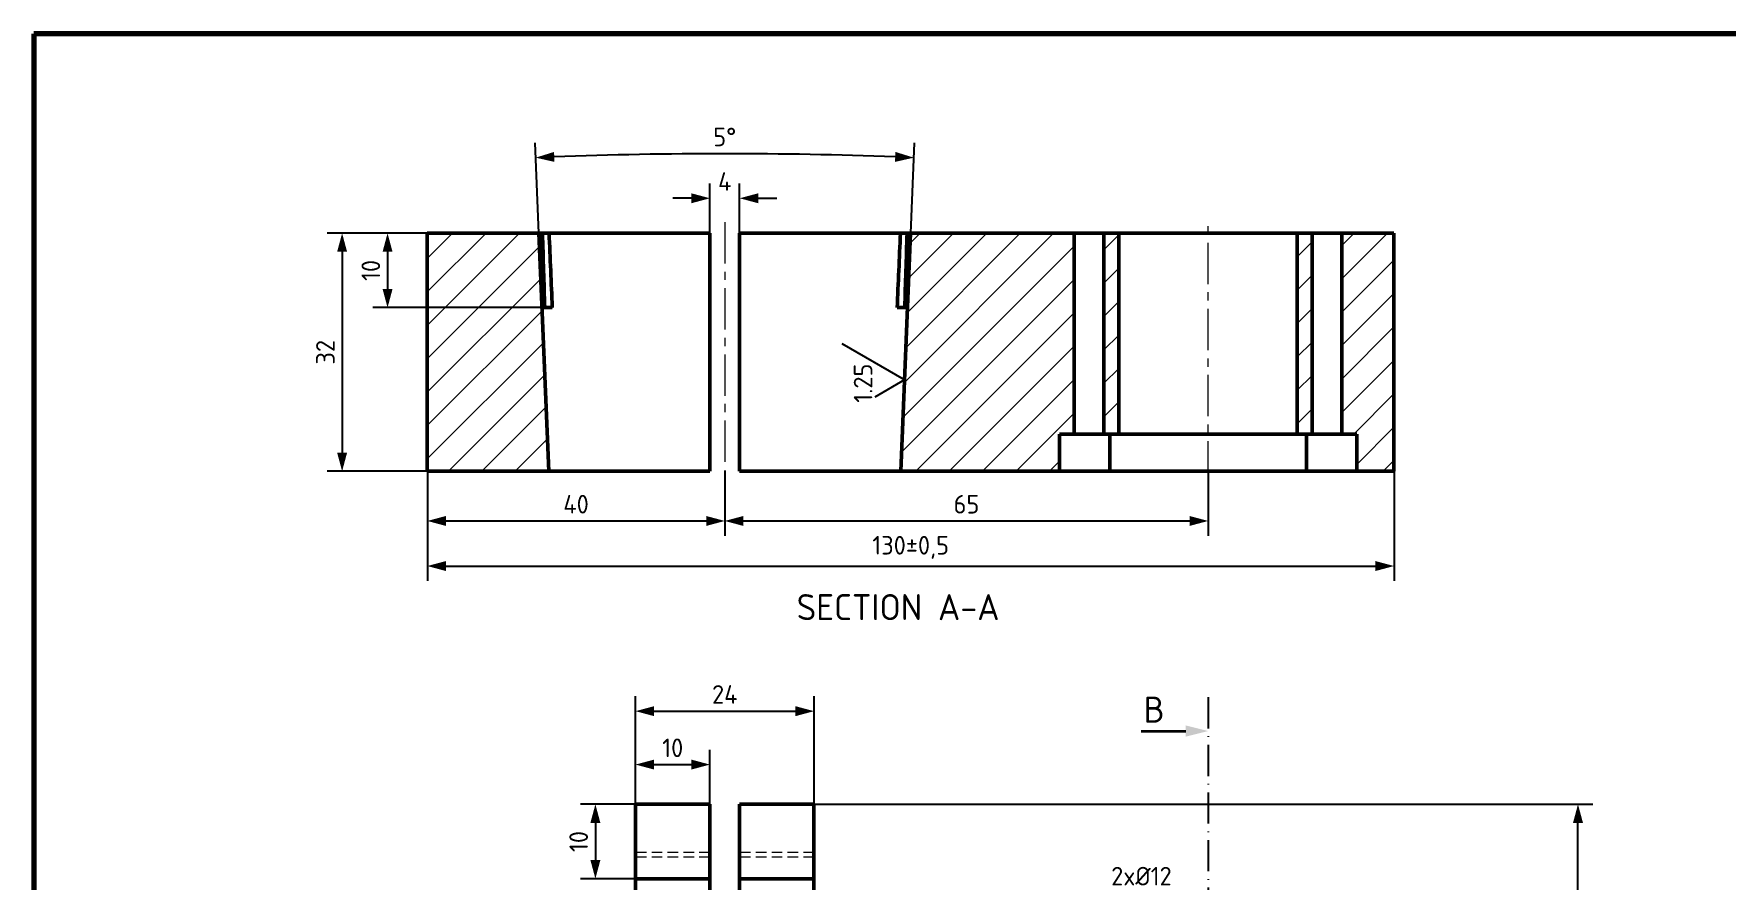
# Model space of a CAD drawing. Header units: millimetres. Extents: x 55 to 11032, y -227 to 3957.
# Drawn here: x 1510.3 to 1738, y 244.7 to 358.6 of the extents above; entities that cross this region are included whole.
import ezdxf

# ---------------------------------------------------------------- set-up
doc = ezdxf.new("R2010")
doc.units = ezdxf.units.MM
doc.header["$LTSCALE"] = 0.7
doc.header["$PDMODE"] = 35
doc.header["$PDSIZE"] = -4
for name, pattern in [('ACAD_ISO10W100', [18, 12, -3, 0, -3]), ('CENTER', [50.8, 31.75, -6.35, 6.35, -6.35]), ('CENTER2', [1.125, 0.75, -0.125, 0.125, -0.125]), ('DIVIDE', [31.75, 12.7, -6.35, 0, -6.35, 0, -6.35]), ('HIDDEN', [9.525, 6.35, -3.175])]:
    doc.linetypes.add(name, pattern=pattern)
doc.layers.get('0').update_dxf_attribs({"color": 255})
for name, color, linetype, lineweight in [('0.5', 7, 'Continuous', 50), ('AM_5', 10, 'Continuous', 25), ('DIM', 94, 'Continuous', 25), ('KHUNGBV', 5, 'Continuous', 70), ('netdam', 7, 'Continuous', 40), ('screw', 33, 'Continuous', 13), ('TEXT', 7, 'Continuous', 25)]:
    doc.layers.add(name, color=color, linetype=linetype, lineweight=lineweight)
doc.styles.add('TCVN-7284', font='tcvn+7284-2003r.ttf')
doc.dimstyles.new('TCVN_ISO-25_RadiusDia', dxfattribs={"dimtxt": 2.5, "dimasz": 2.5, "dimexe": 2, "dimexo": 0, "dimgap": 1, "dimtad": 1, "dimtoh": 1, "dimtxsty": 'TCVN-7284', "dimblk": 'Arrow', "dimcen": 0, "dimclrd": 256, "dimclre": 256, "dimclrt": 256, "dimadec": 0, "dimazin": 0, "dimtfac": 1, "dimtofl": 0, "dimtmove": 1, "dimatfit": 0, "dimldrblk": 'Arrow', "dimfxl": 1, "dimlwd": -1, "dimlwe": -1, "dimarcsym": 0})

# ---------------------------------------------------------------- blocks, each defined once
blk = doc.blocks.new('Arrow')
at = {"layer": 'DIM'}
blk.add_solid([(-1, 0.268), (-1, -0.268), (0, 0)], dxfattribs=at)
blk = doc.blocks.new('*D531')
at = {"layer": 'Defpoints', "color": 0, "ltscale": 0.2, "transparency": 16777216}
for p in [(1615.2, 255.05), (1717.94, 255.05), (1681.2, 135.05)]:
    blk.add_point(p, dxfattribs=at)
at = {"layer": 'DIM', "ltscale": 0.2, "transparency": 16777216}
for p, q in [((1615.2, 255.05), (1719.94, 255.05)), ((1717.94, 137.55), (1717.94, 252.55)), ((1681.2, 135.05), (1719.94, 135.05))]:
    blk.add_line(p, q, dxfattribs=at)
at = {"layer": 'DIM', "ltscale": 0.2, "transparency": 16777216, "xscale": 2.5, "yscale": 2.5, "zscale": 2.5}
for p, rotation in [((1717.94, 255.05), 90), ((1717.94, 135.05), 270)]:
    blk.add_blockref('Arrow', p, dxfattribs=dict(at, rotation=rotation))
at = {"layer": 'DIM', "ltscale": 0.2, "transparency": 16777216, "insert": (1715.69, 195.05), "char_height": 2.5, "attachment_point": 5, "rotation": 90, "style": 'TCVN-7284'}
blk.add_mtext('120', dxfattribs=at)
blk = doc.blocks.new('*D538')
at = {"layer": 'Defpoints', "color": 0, "ltscale": 0.2, "transparency": 16777216}
for p in [(1563.2, 331.82), (1557.85, 321.82), (1580.01, 321.82)]:
    blk.add_point(p, dxfattribs=at)
at = {"layer": 'DIM', "ltscale": 0.2, "transparency": 16777216}
for p, q in [((1563.2, 331.82), (1555.85, 331.82)), ((1557.85, 329.32), (1557.85, 324.32)), ((1580.01, 321.82), (1555.85, 321.82))]:
    blk.add_line(p, q, dxfattribs=at)
at = {"layer": 'DIM', "ltscale": 0.2, "transparency": 16777216, "xscale": 2.5, "yscale": 2.5, "zscale": 2.5}
for p, rotation in [((1557.85, 331.82), 90), ((1557.85, 321.82), 270)]:
    blk.add_blockref('Arrow', p, dxfattribs=dict(at, rotation=rotation))
at = {"layer": 'DIM', "ltscale": 0.2, "transparency": 16777216, "insert": (1555.6, 326.82), "char_height": 2.5, "attachment_point": 5, "rotation": 90, "style": 'TCVN-7284'}
blk.add_mtext('10', dxfattribs=at)
blk = doc.blocks.new('*D539')
at = {"layer": 'Defpoints', "color": 0, "ltscale": 0.2, "transparency": 16777216}
for p in [(1563.2, 331.82), (1551.74, 299.82), (1563.2, 299.82)]:
    blk.add_point(p, dxfattribs=at)
at = {"layer": 'DIM', "ltscale": 0.2, "transparency": 16777216}
for p, q in [((1563.2, 331.82), (1549.74, 331.82)), ((1551.74, 329.32), (1551.74, 302.32)), ((1563.2, 299.82), (1549.74, 299.82))]:
    blk.add_line(p, q, dxfattribs=at)
at = {"layer": 'DIM', "ltscale": 0.2, "transparency": 16777216, "xscale": 2.5, "yscale": 2.5, "zscale": 2.5}
for p, rotation in [((1551.74, 331.82), 90), ((1551.74, 299.82), 270)]:
    blk.add_blockref('Arrow', p, dxfattribs=dict(at, rotation=rotation))
at = {"layer": 'DIM', "ltscale": 0.2, "transparency": 16777216, "insert": (1549.49, 315.82), "char_height": 2.5, "attachment_point": 5, "rotation": 90, "style": 'TCVN-7284'}
blk.add_mtext('32', dxfattribs=at)
blk = doc.blocks.new('*D542')
at = {"layer": 'Defpoints', "color": 0, "ltscale": 0.2, "transparency": 16777216}
for p in [(1563.2, 299.82), (1603.2, 299.82), (1603.2, 293.14)]:
    blk.add_point(p, dxfattribs=at)
at = {"layer": 'DIM', "ltscale": 0.2, "transparency": 16777216}
for p, q in [((1563.2, 299.82), (1563.2, 291.14)), ((1603.2, 299.82), (1603.2, 291.14)), ((1565.7, 293.14), (1600.7, 293.14))]:
    blk.add_line(p, q, dxfattribs=at)
at = {"layer": 'DIM', "ltscale": 0.2, "transparency": 16777216, "xscale": 2.5, "yscale": 2.5, "zscale": 2.5, "rotation": 180}
blk.add_blockref('Arrow', (1563.2, 293.14), dxfattribs=at)
at = {"layer": 'DIM', "ltscale": 0.2, "transparency": 16777216, "xscale": 2.5, "yscale": 2.5, "zscale": 2.5}
blk.add_blockref('Arrow', (1603.2, 293.14), dxfattribs=at)
at = {"layer": 'DIM', "ltscale": 0.2, "transparency": 16777216, "insert": (1583.2, 295.39), "char_height": 2.5, "attachment_point": 5, "style": 'TCVN-7284'}
blk.add_mtext('40', dxfattribs=at)
blk = doc.blocks.new('*D543')
at = {"layer": 'Defpoints', "color": 0, "ltscale": 0.2, "transparency": 16777216}
for p in [(1605.2, 336.52), (1601.2, 331.82), (1605.2, 331.82)]:
    blk.add_point(p, dxfattribs=at)
at = {"layer": 'DIM', "ltscale": 0.2, "transparency": 16777216}
for p, q in [((1601.2, 331.82), (1601.2, 338.52)), ((1605.2, 331.82), (1605.2, 338.52)), ((1598.7, 336.52), (1596.2, 336.52)), ((1607.7, 336.52), (1610.2, 336.52))]:
    blk.add_line(p, q, dxfattribs=at)
at = {"layer": 'DIM', "ltscale": 0.2, "transparency": 16777216, "xscale": 2.5, "yscale": 2.5, "zscale": 2.5}
blk.add_blockref('Arrow', (1601.2, 336.52), dxfattribs=at)
at = {"layer": 'DIM', "ltscale": 0.2, "transparency": 16777216, "xscale": 2.5, "yscale": 2.5, "zscale": 2.5, "rotation": 180}
blk.add_blockref('Arrow', (1605.2, 336.52), dxfattribs=at)
at = {"layer": 'DIM', "ltscale": 0.2, "transparency": 16777216, "insert": (1603.2, 338.77), "char_height": 2.5, "attachment_point": 5, "style": 'TCVN-7284'}
blk.add_mtext('4', dxfattribs=at)
blk = doc.blocks.new('*D544')
at = {"layer": 'Defpoints', "color": 0, "ltscale": 0.2, "transparency": 16777216}
for p in [(1603.2, 299.82), (1668.2, 299.82), (1668.2, 293.14)]:
    blk.add_point(p, dxfattribs=at)
at = {"layer": 'DIM', "ltscale": 0.2, "transparency": 16777216}
for p, q in [((1603.2, 299.82), (1603.2, 291.14)), ((1668.2, 299.82), (1668.2, 291.14)), ((1605.7, 293.14), (1665.7, 293.14))]:
    blk.add_line(p, q, dxfattribs=at)
at = {"layer": 'DIM', "ltscale": 0.2, "transparency": 16777216, "xscale": 2.5, "yscale": 2.5, "zscale": 2.5, "rotation": 180}
blk.add_blockref('Arrow', (1603.2, 293.14), dxfattribs=at)
at = {"layer": 'DIM', "ltscale": 0.2, "transparency": 16777216, "xscale": 2.5, "yscale": 2.5, "zscale": 2.5}
blk.add_blockref('Arrow', (1668.2, 293.14), dxfattribs=at)
at = {"layer": 'DIM', "ltscale": 0.2, "transparency": 16777216, "insert": (1635.7, 295.39), "char_height": 2.5, "attachment_point": 5, "style": 'TCVN-7284'}
blk.add_mtext('65', dxfattribs=at)
blk = doc.blocks.new('*D545')
at = {"layer": 'Defpoints', "color": 0, "ltscale": 0.7, "transparency": 16777216}
for p in [(1563.2, 299.82), (1693.2, 299.82), (1693.2, 287.08)]:
    blk.add_point(p, dxfattribs=at)
at = {"layer": 'DIM', "ltscale": 0.7, "transparency": 16777216}
for p, q in [((1563.2, 299.82), (1563.2, 285.08)), ((1693.2, 299.82), (1693.2, 285.08)), ((1565.7, 287.08), (1690.7, 287.08))]:
    blk.add_line(p, q, dxfattribs=at)
at = {"layer": 'DIM', "ltscale": 0.7, "transparency": 16777216, "xscale": 2.5, "yscale": 2.5, "zscale": 2.5, "rotation": 180}
blk.add_blockref('Arrow', (1563.2, 287.08), dxfattribs=at)
at = {"layer": 'DIM', "ltscale": 0.7, "transparency": 16777216, "xscale": 2.5, "yscale": 2.5, "zscale": 2.5}
blk.add_blockref('Arrow', (1693.2, 287.08), dxfattribs=at)
at = {"layer": 'DIM', "ltscale": 0.7, "transparency": 16777216, "insert": (1628.2, 289.58), "char_height": 2.5, "attachment_point": 5, "style": 'TCVN-7284'}
blk.add_mtext('130±0,5', dxfattribs=at)
blk = doc.blocks.new('*D546')
at = {"layer": 'Defpoints', "color": 0, "ltscale": 0.2, "transparency": 16777216}
for p in [(1611.67, 342.45), (1578.2, 331.82), (1628.2, 331.82), (1579.54, 299.82), (1626.86, 299.82)]:
    blk.add_point(p, dxfattribs=at)
at = {"layer": 'DIM', "ltscale": 0.2, "transparency": 16777216}
for p, q in [((1578.2, 331.82), (1577.69, 343.98)), ((1628.2, 331.82), (1628.71, 343.98))]:
    blk.add_line(p, q, dxfattribs=at)
blk.add_arc((1603.2, -264.67), 607.18, 87.83591, 92.16409, dxfattribs=at)
at = {"layer": 'DIM', "ltscale": 0.2, "transparency": 16777216, "xscale": 2.5, "yscale": 2.5, "zscale": 2.5}
for p, rotation in [((1577.77, 341.98), 182.282045142257), ((1628.62, 341.98), 357.7179548577431)]:
    blk.add_blockref('Arrow', p, dxfattribs=dict(at, rotation=rotation))
at = {"layer": 'DIM', "ltscale": 0.2, "transparency": 16777216, "insert": (1603.2, 344.76), "char_height": 2.5, "attachment_point": 5, "style": 'TCVN-7284'}
blk.add_mtext('5°', dxfattribs=at)
blk = doc.blocks.new('*U584')
at = {"color": 0, "linetype": 'CENTER', "lineweight": 18, "ltscale": 0.25, "transparency": 16777216}
blk.add_line((0, 17.5), (0, -17.5), dxfattribs=at)
blk = doc.blocks.new('*U585')
at = {"color": 0, "linetype": 'CENTER', "lineweight": 18, "ltscale": 0.25, "transparency": 16777216}
blk.add_line((0, -20), (0, 15), dxfattribs=at)
blk = doc.blocks.new('KHOI_KEP_4')
at = {"linetype": 'Continuous', "lineweight": 18}
h = blk.add_hatch(dxfattribs=at)
h.set_pattern_fill('ANSI31', color=4, style=0)
h.paths.add_polyline_path([(780.67, -221.89), (780.67, -253.89), (797.01, -253.89), (795.67, -221.89)], flags=0)
h = blk.add_hatch(dxfattribs=at)
h.set_pattern_fill('ANSI31', color=4, style=0)
h.paths.add_polyline_path([(865.67, -248.89), (867.67, -248.89), (867.67, -221.89), (845.67, -221.89), (844.33, -253.89), (865.67, -253.89)], flags=0)
h = blk.add_hatch(dxfattribs=at)
h.set_pattern_fill('ANSI31', color=4, style=0)
h.paths.add_polyline_path([(873.67, -221.89), (871.67, -221.89), (871.67, -248.89), (873.67, -248.89)], flags=0)
h = blk.add_hatch(dxfattribs=at)
h.set_pattern_fill('ANSI31', color=4, style=0)
h.paths.add_polyline_path([(899.67, -221.89), (897.67, -221.89), (897.67, -248.89), (899.67, -248.89)], flags=0)
h = blk.add_hatch(dxfattribs=at)
h.set_pattern_fill('ANSI31', color=4, style=0)
h.paths.add_polyline_path([(905.67, -248.89), (905.67, -253.89), (910.67, -253.89), (910.67, -221.89), (903.67, -221.89), (903.67, -248.89)], flags=0)
at = {"layer": '0.5'}
for p, q in [((780.67, -221.89), (795.67, -221.89)), ((780.67, -221.89), (780.67, -253.89)), ((797.01, -253.89), (795.67, -221.89)), ((795.73, -221.89), (795.67, -221.89)), ((796.15, -221.89), (795.73, -221.89)), ((818.67, -221.89), (797.04, -221.89)), ((818.67, -221.89), (818.67, -253.89)), ((822.67, -253.89), (822.67, -221.89)), ((844.3, -221.89), (822.67, -221.89)), ((845.67, -221.89), (844.33, -253.89)), ((845.61, -221.89), (845.19, -221.89)), ((845.67, -221.89), (845.61, -221.89)), ((845.67, -221.89), (867.67, -221.89)), ((867.67, -248.89), (867.67, -221.89)), ((871.67, -221.89), (867.67, -221.89)), ((871.67, -221.89), (871.67, -248.89)), ((871.67, -221.89), (873.67, -221.89)), ((873.67, -221.89), (897.67, -221.89)), ((873.67, -248.89), (873.67, -221.89)), ((897.67, -221.89), (897.67, -248.89)), ((897.67, -221.89), (899.67, -221.89)), ((899.67, -248.89), (899.67, -221.89)), ((903.67, -221.89), (899.67, -221.89)), ((903.67, -221.89), (903.67, -248.89)), ((903.67, -221.89), (910.67, -221.89)), ((910.67, -253.89), (910.67, -221.89)), ((796.14, -231.89), (797.48, -231.89)), ((845.2, -231.89), (843.86, -231.89)), ((865.67, -248.89), (865.67, -253.89)), ((865.67, -248.89), (867.67, -248.89)), ((867.67, -248.89), (871.67, -248.89)), ((871.67, -248.89), (873.67, -248.89)), ((872.44, -248.89), (872.44, -253.89)), ((873.67, -248.89), (897.67, -248.89)), ((897.67, -248.89), (899.67, -248.89)), ((898.9, -248.89), (898.9, -253.89)), ((899.67, -248.89), (903.67, -248.89)), ((903.67, -248.89), (905.67, -248.89)), ((905.67, -253.89), (905.67, -248.89)), ((780.67, -253.89), (797.01, -253.89)), ((818.67, -253.89), (797.01, -253.89)), ((844.33, -253.89), (822.67, -253.89)), ((844.33, -253.89), (865.67, -253.89)), ((872.44, -253.89), (865.67, -253.89)), ((898.9, -253.89), (872.44, -253.89)), ((905.67, -253.89), (898.9, -253.89)), ((905.67, -253.89), (910.67, -253.89))]:
    blk.add_line(p, q, dxfattribs=at)
for points, knots in [([(796.14, -231.89), (796.07, -230.23), (796.01, -228.56), (795.94, -226.9), (795.87, -225.23), (795.8, -223.56), (795.73, -221.89)], [0, 0, 0, 0, 0.00500056, 0.00500056, 0.00500056, 0.01000971, 0.01000971, 0.01000971, 0.01000971]), ([(796.15, -231.89), (796.01, -228.59), (795.87, -225.26), (795.74, -221.92), (795.74, -221.89)], [0, 0, 0, 0, 0.989806, 1, 1, 1, 1]), ([(796.47, -231.89), (796.41, -230.24), (796.36, -228.58), (796.31, -226.93), (796.26, -225.25), (796.2, -223.57), (796.15, -221.89)], [0, 0, 0, 0, 0.00496553, 0.00496553, 0.00496553, 0.010005, 0.010005, 0.010005, 0.010005]), ([(796.15, -221.89), (796.35, -221.89), (796.54, -221.89), (796.86, -221.89), (796.98, -221.89), (797.04, -221.89)], [0, 0, 0, 0, 0.5, 0.5, 1, 1, 1, 1]), ([(797.04, -221.89), (797.12, -223.56), (797.19, -225.22), (797.26, -226.89), (797.34, -228.55), (797.41, -230.22), (797.48, -231.89)], [0, 0, 0, 0, 0.00499997, 0.00499997, 0.00499997, 0.01000971, 0.01000971, 0.01000971, 0.01000971]), ([(843.86, -231.89), (843.93, -230.23), (844, -228.56), (844.08, -226.9), (844.15, -225.23), (844.22, -223.56), (844.3, -221.89)], [0, 0, 0, 0, 0.00500056, 0.00500056, 0.00500056, 0.01000971, 0.01000971, 0.01000971, 0.01000971]), ([(844.3, -221.89), (844.36, -221.89), (844.48, -221.89), (844.8, -221.89), (844.99, -221.89), (845.19, -221.89)], [0, 0, 0, 0, 0.5, 0.5, 1, 1, 1, 1]), ([(845.19, -221.89), (845.14, -223.57), (845.08, -225.26), (845.03, -226.94), (844.98, -228.59), (844.93, -230.24), (844.87, -231.89)], [0, 0, 0, 0, 0.00504865, 0.00504865, 0.00504865, 0.010005, 0.010005, 0.010005, 0.010005]), ([(845.6, -221.89), (845.57, -222.81), (845.43, -226.15), (845.29, -229.48), (845.2, -231.89)], [0, 0, 0, 0, 0.2771242, 1, 1, 1, 1]), ([(845.61, -221.89), (845.54, -223.56), (845.47, -225.22), (845.4, -226.89), (845.33, -228.55), (845.27, -230.22), (845.2, -231.89)], [0, 0, 0, 0, 0.00499997, 0.00499997, 0.00499997, 0.01000971, 0.01000971, 0.01000971, 0.01000971])]:
    blk.add_open_spline(points, degree=3, knots=knots, dxfattribs=at)
at = {"color": 1, "linetype": 'CENTER', "lineweight": 18, "ltscale": 0.25}
for name, p in [('*U584', (820.67, -237.89)), ('*U585', (885.67, -235.39))]:
    blk.add_blockref(name, p, dxfattribs=at)
at = {"layer": 'TEXT', "insert": (830.34, -270.4), "char_height": 3.5, "width": 65.6643, "attachment_point": 1, "style": 'TCVN-7284'}
blk.add_mtext('SECTION A-A', dxfattribs=at)
blk = doc.blocks.new('*U785')
at = {"color": 0, "linetype": 'CENTER', "ltscale": 0.5, "transparency": 16777216}
for p, q in [((0, 2.1), (0, 14)), ((-14, 0), (-2.1, 0)), ((2.1, 0), (14, 0)), ((0, -14), (0, -2.1))]:
    blk.add_line(p, q, dxfattribs=at)
at = {"color": 0, "linetype": 'Continuous', "ltscale": 0.5, "transparency": 16777216}
for p, q in [((-1.05, 0), (1.05, 0)), ((0, -1.05), (0, 1.05))]:
    blk.add_line(p, q, dxfattribs=at)
blk = doc.blocks.new('*U786')
at = {"color": 0, "linetype": 'CENTER', "ltscale": 0.5, "transparency": 16777216}
for p, q in [((0, 4.73), (0, 23.86)), ((-23.86, 0), (-4.73, 0)), ((4.73, 0), (23.86, 0)), ((0, -23.86), (0, -4.73))]:
    blk.add_line(p, q, dxfattribs=at)
at = {"color": 0, "linetype": 'Continuous', "ltscale": 0.5, "transparency": 16777216}
for p, q in [((0, -2.37), (0, 2.37)), ((-2.37, 0), (2.37, 0))]:
    blk.add_line(p, q, dxfattribs=at)
blk = doc.blocks.new('*U787')
at = {"color": 0, "linetype": 'CENTER', "ltscale": 0.5, "transparency": 16777216}
for p, q in [((-2.2, 0), (-0.4, 0)), ((0, 0.4), (0, 2.2)), ((0.4, 0), (2.2, 0)), ((0, -2.2), (0, -0.4))]:
    blk.add_line(p, q, dxfattribs=at)
at = {"color": 0, "linetype": 'Continuous', "ltscale": 0.5, "transparency": 16777216}
for p, q in [((-0.2, 0), (0.2, 0)), ((0, -0.2), (0, 0.2))]:
    blk.add_line(p, q, dxfattribs=at)
blk = doc.blocks.new('*U788')
at = {"color": 0, "linetype": 'CENTER', "ltscale": 0.5, "transparency": 16777216}
for p, q in [((-2.2, 0), (-0.4, 0)), ((0, 0.4), (0, 2.2)), ((0.4, 0), (2.2, 0)), ((0, -2.2), (0, -0.4))]:
    blk.add_line(p, q, dxfattribs=at)
at = {"color": 0, "linetype": 'Continuous', "ltscale": 0.5, "transparency": 16777216}
for p, q in [((-0.2, 0), (0.2, 0)), ((0, -0.2), (0, 0.2))]:
    blk.add_line(p, q, dxfattribs=at)
blk = doc.blocks.new('*U789')
at = {"color": 0, "linetype": 'CENTER', "ltscale": 0.5, "transparency": 16777216}
for p, q in [((-2.2, 0), (-0.4, 0)), ((0, 0.4), (0, 2.2)), ((0.4, 0), (2.2, 0)), ((0, -2.2), (0, -0.4))]:
    blk.add_line(p, q, dxfattribs=at)
at = {"color": 0, "linetype": 'Continuous', "ltscale": 0.5, "transparency": 16777216}
for p, q in [((-0.2, 0), (0.2, 0)), ((0, -0.2), (0, 0.2))]:
    blk.add_line(p, q, dxfattribs=at)
blk = doc.blocks.new('*U780')
at = {"color": 0, "linetype": 'CENTER', "ltscale": 0.5, "transparency": 16777216}
for p, q in [((-2.2, 0), (-0.4, 0)), ((0, 0.4), (0, 2.2)), ((0.4, 0), (2.2, 0)), ((0, -2.2), (0, -0.4))]:
    blk.add_line(p, q, dxfattribs=at)
at = {"color": 0, "linetype": 'Continuous', "ltscale": 0.5, "transparency": 16777216}
for p, q in [((-0.2, 0), (0.2, 0)), ((0, -0.2), (0, 0.2))]:
    blk.add_line(p, q, dxfattribs=at)
blk = doc.blocks.new('*U781')
at = {"color": 0, "linetype": 'CENTER2', "ltscale": 0.25, "transparency": 16777216}
for p, q in [((0, 2.4), (0, 12.2)), ((-12.2, 0), (-2.4, 0)), ((2.4, 0), (12.2, 0)), ((0, -12.2), (0, -2.4))]:
    blk.add_line(p, q, dxfattribs=at)
at = {"color": 0, "linetype": 'Continuous', "ltscale": 0.25, "transparency": 16777216}
for p, q in [((-1.2, 0), (1.2, 0)), ((0, -1.2), (0, 1.2))]:
    blk.add_line(p, q, dxfattribs=at)
blk = doc.blocks.new('*U782')
at = {"color": 0, "linetype": 'CENTER', "ltscale": 0.5, "transparency": 16777216}
for p, q in [((-2.2, 0), (-0.4, 0)), ((0, 0.4), (0, 2.2)), ((0.4, 0), (2.2, 0)), ((0, -2.2), (0, -0.4))]:
    blk.add_line(p, q, dxfattribs=at)
at = {"color": 0, "linetype": 'Continuous', "ltscale": 0.5, "transparency": 16777216}
for p, q in [((-0.2, 0), (0.2, 0)), ((0, -0.2), (0, 0.2))]:
    blk.add_line(p, q, dxfattribs=at)
blk = doc.blocks.new('*U783')
at = {"color": 0, "linetype": 'CENTER', "ltscale": 0.5, "transparency": 16777216}
for p, q in [((-2.2, 0), (-0.4, 0)), ((0, 0.4), (0, 2.2)), ((0.4, 0), (2.2, 0)), ((0, -2.2), (0, -0.4))]:
    blk.add_line(p, q, dxfattribs=at)
at = {"color": 0, "linetype": 'Continuous', "ltscale": 0.5, "transparency": 16777216}
for p, q in [((-0.2, 0), (0.2, 0)), ((0, -0.2), (0, 0.2))]:
    blk.add_line(p, q, dxfattribs=at)
blk = doc.blocks.new('*U784')
at = {"color": 0, "linetype": 'CENTER', "ltscale": 0.5, "transparency": 16777216}
for p, q in [((0, 2.1), (0, 14)), ((-14, 0), (-2.1, 0)), ((2.1, 0), (14, 0)), ((0, -14), (0, -2.1))]:
    blk.add_line(p, q, dxfattribs=at)
at = {"color": 0, "linetype": 'Continuous', "ltscale": 0.5, "transparency": 16777216}
for p, q in [((-1.05, 0), (1.05, 0)), ((0, -1.05), (0, 1.05))]:
    blk.add_line(p, q, dxfattribs=at)
blk = doc.blocks.new('screw_m4_l')
at = {"layer": 'netdam', "color": 33}
blk.add_circle((0, 0), 1.65, dxfattribs=at)
at = {"layer": 'screw', "color": 1, "linetype": 'CENTER', "ltscale": 0.08}
for p, q in [((-2.2, 0), (2.2, 0)), ((0, -2.2), (0, 2.2))]:
    blk.add_line(p, q, dxfattribs=at)
at = {"layer": 'screw', "color": 92}
blk.add_arc((0, 0), 2, 270, 180, dxfattribs=at)
blk = doc.blocks.new('KHOI_KEP5')
at = {"color": 2, "linetype": 'ACAD_ISO10W100', "ltscale": 0.5}
for p, q in [((885.67, -292.5), (885.67, -456.3)), ((951.27, -376.9), (745.07, -376.9))]:
    blk.add_line(p, q, dxfattribs=at)
at = {"color": 4, "linetype": 'Continuous', "lineweight": 35}
for p, q in [((876.67, -297.05), (882.67, -297.05)), ((749.84, -385.9), (749.84, -379.9)), ((947.1, -385.9), (947.1, -379.9)), ((876.67, -453.15), (882.67, -453.15))]:
    blk.add_line(p, q, dxfattribs=at)
at = {"linetype": 'Continuous'}
for p, q in [((818.67, -316.9), (808.67, -316.9)), ((832.67, -316.9), (822.67, -316.9))]:
    blk.add_line(p, q, dxfattribs=at)
at = {"color": 8, "linetype": 'HIDDEN', "lineweight": 18, "ltscale": 4}
for p, q in [((898.9, -361.9), (872.44, -361.9)), ((872.44, -391.9), (898.9, -391.9))]:
    blk.add_line(p, q, dxfattribs=at)
at = {"color": 1, "linetype": 'CENTER', "ltscale": 0.08}
for p, q in [((879.68, -382.06), (879.68, -377.66)), ((877.48, -379.86), (881.88, -379.86))]:
    blk.add_line(p, q, dxfattribs=at)
at = {"color": 8, "linetype": 'HIDDEN', "lineweight": 18, "ltscale": 4}
for start, end in [(131.4096, 228.5904), (311.4096, 48.5904)]:
    blk.add_arc((885.67, -376.9), 20, start, end, dxfattribs=at)
at = {"color": 4, "linetype": 'Continuous', "lineweight": 35}
for points in [[(885.67, -297.05), (882.67, -297.8), (882.67, -296.3)], [(749.84, -376.9), (750.59, -379.9), (749.09, -379.9)], [(947.1, -376.9), (947.85, -379.9), (946.35, -379.9)], [(885.67, -453.15), (882.67, -453.9), (882.67, -452.4)]]:
    blk.add_solid(points, dxfattribs=at)
at = {"layer": '0.5'}
for p, q in [((808.67, -316.9), (808.67, -306.9)), ((808.67, -306.9), (818.67, -306.9)), ((818.67, -306.9), (818.67, -316.9)), ((822.67, -316.9), (822.67, -306.9)), ((822.67, -306.9), (832.67, -306.9)), ((832.67, -306.9), (832.67, -316.9)), ((808.67, -316.9), (808.67, -330.16)), ((808.67, -316.9), (818.67, -316.9)), ((818.67, -316.9), (818.67, -351.98)), ((822.67, -351.98), (822.67, -316.9)), ((822.67, -316.9), (832.67, -316.9)), ((832.67, -323.9), (832.67, -316.9)), ((835.67, -326.9), (898.67, -326.9)), ((910.67, -338.9), (910.67, -414.9)), ((818.67, -351.98), (818.67, -353.32)), ((822.67, -353.32), (822.67, -351.98)), ((802.24, -393.79), (802.44, -392.94)), ((838.9, -392.94), (839.08, -393.81)), ((808.67, -409.46), (808.67, -413.4)), ((808.67, -409.46), (808.67, -413.4)), ((832.67, -413.4), (832.67, -409.46)), ((809.67, -414.4), (831.67, -414.4)), ((898.67, -426.9), (830.67, -426.9))]:
    blk.add_line(p, q, dxfattribs=at)
for centre, radius in [((885.67, -340.9), 10.5), ((885.67, -340.9), 6), ((885.67, -376.9), 12), ((885.67, -412.9), 10.5), ((885.67, -412.9), 6)]:
    blk.add_circle(centre, radius, dxfattribs=at)
for centre, radius, start, end in [((835.67, -323.9), 3, 180, 270), ((898.67, -338.9), 12, 0, 90), ((805.67, -330.16), 3, 298.1446, 0), ((830.67, -376.9), 50, 118.1446, 180), ((820.67, -376.9), 25, 94.5886, 160.9288), ((820.67, -376.9), 25, 19.0712, 85.4114), ((820.67, -376.9), 23.66, 94.8493, 85.1507), ((820.67, -376.9), 24.58, 160.6144, 176.2114), ((820.67, -376.9), 24.58, 3.7886, 19.3856), ((796.28, -371.9), 2.5, 93.0793, 243.7465), ((845.06, -371.9), 2.5, 296.2535, 86.9207), ((820.67, -376.9), 25, 175.8971, 184.1029), ((820.67, -376.9), 25, 355.8971, 4.1029), ((830.67, -376.9), 50, 180, 270), ((796.28, -381.9), 2.5, 116.2535, 266.9207), ((820.67, -376.9), 24.58, 183.7886, 199.3856), ((820.67, -376.9), 24.58, 340.6144, 356.2114), ((845.06, -381.9), 2.5, 273.0793, 63.7465), ((820.67, -376.9), 25, 199.0712, 222.2686), ((820.67, -376.9), 25, 317.7314, 340.9288), ((820.67, -376.9), 25, 317.7314, 340.9288), ((783.67, -410.53), 25, 0, 42.2686), ((820.67, -376.9), 24.29, 221.3492, 318.6508), ((783.67, -409.46), 25, 0, 41.3492), ((857.67, -409.46), 25, 138.6508, 180), ((857.67, -410.53), 25, 137.7314, 180), ((809.67, -413.4), 1, 180, 270), ((831.67, -413.4), 1, 270, 0), ((898.67, -414.9), 12, 270, 0)]:
    blk.add_arc(centre, radius, start, end, dxfattribs=at)
for points, knots in [([(796.15, -369.4), (796.35, -369.39), (796.54, -369.32), (796.86, -369.08), (796.98, -368.91), (797.04, -368.73)], [0, 0, 0, 0, 0.5, 0.5, 1, 1, 1, 1]), ([(797.48, -368.74), (797.41, -368.94), (797.27, -369.12), (796.9, -369.36), (796.69, -369.42), (796.47, -369.4)], [0, 0, 0, 0, 0.5, 0.5, 1, 1, 1, 1]), ([(797.04, -368.73), (797.12, -368.72), (797.19, -368.72), (797.26, -368.72), (797.34, -368.73), (797.41, -368.73), (797.48, -368.74)], [0, 0, 0, 0, 0.00499997, 0.00499997, 0.00499997, 0.01000971, 0.01000971, 0.01000971, 0.01000971]), ([(843.86, -368.74), (843.93, -368.73), (844, -368.73), (844.08, -368.72), (844.15, -368.72), (844.22, -368.72), (844.3, -368.73)], [0, 0, 0, 0, 0.00500056, 0.00500056, 0.00500056, 0.01000971, 0.01000971, 0.01000971, 0.01000971]), ([(844.87, -369.4), (844.66, -369.42), (844.44, -369.36), (844.07, -369.12), (843.93, -368.94), (843.86, -368.74)], [0, 0, 0, 0, 0.5, 0.5, 1, 1, 1, 1]), ([(844.3, -368.73), (844.36, -368.91), (844.48, -369.08), (844.8, -369.32), (844.99, -369.39), (845.19, -369.4)], [0, 0, 0, 0, 0.5, 0.5, 1, 1, 1, 1]), ([(796.47, -369.4), (796.41, -369.4), (796.36, -369.4), (796.31, -369.4), (796.26, -369.39), (796.2, -369.4), (796.15, -369.4)], [0, 0, 0, 0, 0.00496553, 0.00496553, 0.00496553, 0.010005, 0.010005, 0.010005, 0.010005]), ([(845.19, -369.4), (845.14, -369.4), (845.08, -369.39), (845.03, -369.4), (844.98, -369.4), (844.93, -369.4), (844.87, -369.4)], [0, 0, 0, 0, 0.00504865, 0.00504865, 0.00504865, 0.010005, 0.010005, 0.010005, 0.010005]), ([(795.73, -375.11), (795.75, -374.91), (795.7, -374.71), (795.51, -374.37), (795.36, -374.23), (795.18, -374.14)], [0, 0, 0, 0, 0.5, 0.5, 1, 1, 1, 1]), ([(795.18, -374.14), (795.23, -374.16), (795.28, -374.18), (795.33, -374.2), (795.37, -374.22), (795.42, -374.24), (795.47, -374.26)], [0, 0, 0, 0, 0.00504865, 0.00504865, 0.00504865, 0.010005, 0.010005, 0.010005, 0.010005]), ([(795.47, -374.26), (795.68, -374.33), (795.86, -374.47), (796.1, -374.83), (796.16, -375.05), (796.14, -375.27)], [0, 0, 0, 0, 0.5, 0.5, 1, 1, 1, 1]), ([(796.14, -375.27), (796.07, -375.25), (796.01, -375.22), (795.94, -375.2), (795.87, -375.17), (795.8, -375.14), (795.73, -375.11)], [0, 0, 0, 0, 0.00500056, 0.00500056, 0.00500056, 0.01000971, 0.01000971, 0.01000971, 0.01000971]), ([(845.2, -375.27), (845.18, -375.05), (845.24, -374.83), (845.48, -374.47), (845.66, -374.33), (845.87, -374.26)], [0, 0, 0, 0, 0.5, 0.5, 1, 1, 1, 1]), ([(845.61, -375.11), (845.54, -375.14), (845.47, -375.17), (845.4, -375.2), (845.33, -375.22), (845.27, -375.25), (845.2, -375.27)], [0, 0, 0, 0, 0.00499997, 0.00499997, 0.00499997, 0.01000971, 0.01000971, 0.01000971, 0.01000971]), ([(846.16, -374.14), (845.98, -374.23), (845.84, -374.37), (845.64, -374.71), (845.59, -374.91), (845.61, -375.11)], [0, 0, 0, 0, 0.5, 0.5, 1, 1, 1, 1]), ([(845.87, -374.26), (845.92, -374.24), (845.97, -374.22), (846.02, -374.2), (846.06, -374.18), (846.11, -374.16), (846.16, -374.14)], [0, 0, 0, 0, 0.00496553, 0.00496553, 0.00496553, 0.010005, 0.010005, 0.010005, 0.010005]), ([(795.18, -379.65), (795.36, -379.56), (795.51, -379.42), (795.7, -379.08), (795.75, -378.88), (795.73, -378.68)], [0, 0, 0, 0, 0.5, 0.5, 1, 1, 1, 1]), ([(795.47, -379.53), (795.42, -379.55), (795.37, -379.57), (795.33, -379.59), (795.28, -379.61), (795.23, -379.63), (795.18, -379.65)], [0, 0, 0, 0, 0.00496553, 0.00496553, 0.00496553, 0.010005, 0.010005, 0.010005, 0.010005]), ([(796.14, -378.52), (796.16, -378.74), (796.1, -378.96), (795.86, -379.32), (795.68, -379.46), (795.47, -379.53)], [0, 0, 0, 0, 0.5, 0.5, 1, 1, 1, 1]), ([(795.73, -378.68), (795.8, -378.65), (795.87, -378.62), (795.94, -378.59), (796.01, -378.57), (796.07, -378.54), (796.14, -378.52)], [0, 0, 0, 0, 0.00499997, 0.00499997, 0.00499997, 0.01000971, 0.01000971, 0.01000971, 0.01000971]), ([(845.87, -379.53), (845.66, -379.46), (845.48, -379.32), (845.24, -378.96), (845.18, -378.74), (845.2, -378.52)], [0, 0, 0, 0, 0.5, 0.5, 1, 1, 1, 1]), ([(845.2, -378.52), (845.27, -378.54), (845.33, -378.57), (845.4, -378.59), (845.47, -378.62), (845.54, -378.65), (845.61, -378.68)], [0, 0, 0, 0, 0.00500056, 0.00500056, 0.00500056, 0.01000971, 0.01000971, 0.01000971, 0.01000971]), ([(845.61, -378.68), (845.59, -378.88), (845.64, -379.08), (845.83, -379.42), (845.98, -379.56), (846.16, -379.65)], [0, 0, 0, 0, 0.5, 0.5, 1, 1, 1, 1]), ([(846.16, -379.65), (846.11, -379.63), (846.06, -379.61), (846.02, -379.59), (845.97, -379.57), (845.92, -379.55), (845.87, -379.53)], [0, 0, 0, 0, 0.00504865, 0.00504865, 0.00504865, 0.010005, 0.010005, 0.010005, 0.010005]), ([(797.04, -385.06), (796.98, -384.88), (796.86, -384.71), (796.54, -384.47), (796.35, -384.4), (796.15, -384.39)], [0, 0, 0, 0, 0.5, 0.5, 1, 1, 1, 1]), ([(796.15, -384.39), (796.2, -384.39), (796.26, -384.4), (796.31, -384.4), (796.36, -384.39), (796.41, -384.39), (796.47, -384.39)], [0, 0, 0, 0, 0.00504865, 0.00504865, 0.00504865, 0.010005, 0.010005, 0.010005, 0.010005]), ([(796.47, -384.39), (796.69, -384.37), (796.9, -384.43), (797.27, -384.67), (797.41, -384.85), (797.48, -385.05)], [0, 0, 0, 0, 0.5, 0.5, 1, 1, 1, 1]), ([(843.86, -385.05), (843.93, -384.85), (844.07, -384.67), (844.44, -384.43), (844.66, -384.37), (844.87, -384.39)], [0, 0, 0, 0, 0.5, 0.5, 1, 1, 1, 1]), ([(845.19, -384.39), (844.99, -384.4), (844.8, -384.47), (844.49, -384.71), (844.36, -384.88), (844.3, -385.06)], [0, 0, 0, 0, 0.5, 0.5, 1, 1, 1, 1]), ([(844.87, -384.39), (844.93, -384.39), (844.98, -384.39), (845.03, -384.4), (845.08, -384.4), (845.14, -384.39), (845.19, -384.39)], [0, 0, 0, 0, 0.00496553, 0.00496553, 0.00496553, 0.010005, 0.010005, 0.010005, 0.010005]), ([(797.48, -385.05), (797.41, -385.06), (797.34, -385.06), (797.27, -385.07), (797.19, -385.07), (797.12, -385.07), (797.04, -385.06)], [0, 0, 0, 0, 0.00500056, 0.00500056, 0.00500056, 0.01000971, 0.01000971, 0.01000971, 0.01000971]), ([(844.3, -385.06), (844.22, -385.07), (844.15, -385.07), (844.08, -385.07), (844, -385.06), (843.93, -385.06), (843.86, -385.05)], [0, 0, 0, 0, 0.00499997, 0.00499997, 0.00499997, 0.01000971, 0.01000971, 0.01000971, 0.01000971])]:
    blk.add_open_spline(points, degree=3, knots=knots, dxfattribs=at)
at = {"layer": 'AM_5', "color": 2, "linetype": 'DIVIDE', "ltscale": 0.25}
for p, q in [((885.67, -376.9), (870.11, -361.34)), ((885.67, -376.9), (901.23, -361.34)), ((820.67, -376.9), (790.3, -370.67)), ((820.67, -376.9), (851.04, -370.67)), ((820.67, -376.9), (790.3, -383.12)), ((820.67, -376.9), (851.04, -383.12))]:
    blk.add_line(p, q, dxfattribs=at)
blk.add_circle((885.67, -376.9), 16, dxfattribs=at)
at = {"layer": 'screw', "color": 92, "linetype": 'HIDDEN', "ltscale": 0.32}
for p, q in [((818.67, -313.4), (808.67, -313.4)), ((832.67, -313.4), (822.67, -313.4)), ((818.67, -320.4), (808.67, -320.4)), ((832.67, -320.4), (822.67, -320.4))]:
    blk.add_line(p, q, dxfattribs=at)
at = {"layer": 'screw', "color": 8, "linetype": 'HIDDEN', "ltscale": 0.32}
for p, q in [((818.67, -314), (808.67, -314)), ((832.67, -314), (822.67, -314)), ((818.67, -319.8), (808.67, -319.8)), ((832.67, -319.8), (822.67, -319.8))]:
    blk.add_line(p, q, dxfattribs=at)
at = {"color": 1, "linetype": 'CENTER', "ltscale": 0.5}
for name, p in [('*U785', (885.67, -340.9)), ('*U786', (820.67, -376.9)), ('*U787', (874.36, -365.58)), ('*U788', (896.98, -365.58)), ('*U783', (869.67, -376.9)), ('*U789', (901.67, -376.9)), ('*U782', (874.36, -388.21)), ('*U780', (896.98, -388.21)), ('*U784', (885.67, -412.9))]:
    blk.add_blockref(name, p, dxfattribs=at)
at = {"color": 1, "linetype": 'CENTER2', "ltscale": 0.25}
blk.add_blockref('*U781', (885.67, -376.9), dxfattribs=at)
at = {"layer": 'screw', "color": 0}
for p in [(874.36, -365.58), (896.98, -365.58), (869.67, -376.9), (901.67, -376.9), (874.36, -388.21), (896.98, -388.21)]:
    blk.add_blockref('screw_m4_l', p, dxfattribs=at)
at = {"layer": 'TEXT', "char_height": 3.5, "attachment_point": 1, "style": 'TCVN-7284'}
for s, insert in [('\\pxqc;B', (873.51, -292.42)), ('\\pxqc;A', (742.38, -382)), ('\\pxqc;A', (944.43, -382.21)), ('\\pxqc;B', (873.39, -454.15))]:
    blk.add_mtext_dynamic_manual_height_columns(s, width=9.8035, gutter_width=88.6, heights=[0], dxfattribs=dict(at, insert=insert))
blk = doc.blocks.new('*D563')
at = {"layer": 'Defpoints', "color": 0, "ltscale": 0.7, "transparency": 16777216}
for p in [(1667.17, 226.96), (1669.23, 215.14)]:
    blk.add_point(p, dxfattribs=at)
at = {"layer": 'DIM', "ltscale": 0.7, "transparency": 16777216}
for p, q in [((1655.1, 243.14), (1664.35, 243.14)), ((1664.35, 243.14), (1666.74, 229.43))]:
    blk.add_line(p, q, dxfattribs=at)
at = {"layer": 'DIM', "ltscale": 0.7, "transparency": 16777216, "xscale": 2.5, "yscale": 2.5, "zscale": 2.5, "rotation": 279.8767729553447}
blk.add_blockref('Arrow', (1667.17, 226.96), dxfattribs=at)
at = {"layer": 'DIM', "ltscale": 0.7, "transparency": 16777216, "insert": (1659.23, 245.39), "char_height": 2.5, "attachment_point": 5, "style": 'TCVN-7284'}
blk.add_mtext('2x%%C12', dxfattribs=at)
blk = doc.blocks.new('*D578')
at = {"layer": 'Defpoints', "color": 0, "ltscale": 0.2, "transparency": 16777216}
for p in [(1601.2, 260.39), (1591.2, 255.05), (1601.2, 255.05)]:
    blk.add_point(p, dxfattribs=at)
at = {"layer": 'DIM', "linetype": 'ByBlock', "ltscale": 0.2, "transparency": 16777216}
for p, q in [((1591.2, 255.05), (1591.2, 262.39)), ((1601.2, 255.05), (1601.2, 262.39)), ((1593.7, 260.39), (1598.7, 260.39))]:
    blk.add_line(p, q, dxfattribs=at)
at = {"layer": 'DIM', "ltscale": 0.2, "transparency": 16777216, "xscale": 2.5, "yscale": 2.5, "zscale": 2.5, "rotation": 180}
blk.add_blockref('Arrow', (1591.2, 260.39), dxfattribs=at)
at = {"layer": 'DIM', "ltscale": 0.2, "transparency": 16777216, "xscale": 2.5, "yscale": 2.5, "zscale": 2.5}
blk.add_blockref('Arrow', (1601.2, 260.39), dxfattribs=at)
at = {"layer": 'DIM', "ltscale": 0.2, "transparency": 16777216, "insert": (1596.2, 262.64), "char_height": 2.5, "attachment_point": 5, "style": 'TCVN-7284', "bg_fill": 3, "box_fill_scale": 1.1, "bg_fill_color": 256, "bg_fill_true_color": 13158600, "bg_fill_transparency": 0}
blk.add_mtext('10', dxfattribs=at)
blk = doc.blocks.new('*D579')
at = {"layer": 'Defpoints', "color": 0, "ltscale": 0.2, "transparency": 16777216}
for p in [(1615.2, 267.57), (1591.2, 255.05), (1615.2, 255.05)]:
    blk.add_point(p, dxfattribs=at)
at = {"layer": 'DIM', "linetype": 'ByBlock', "ltscale": 0.2, "transparency": 16777216}
for p, q in [((1591.2, 255.05), (1591.2, 269.57)), ((1615.2, 255.05), (1615.2, 269.57)), ((1593.7, 267.57), (1612.7, 267.57))]:
    blk.add_line(p, q, dxfattribs=at)
at = {"layer": 'DIM', "ltscale": 0.2, "transparency": 16777216, "xscale": 2.5, "yscale": 2.5, "zscale": 2.5, "rotation": 180}
blk.add_blockref('Arrow', (1591.2, 267.57), dxfattribs=at)
at = {"layer": 'DIM', "ltscale": 0.2, "transparency": 16777216, "xscale": 2.5, "yscale": 2.5, "zscale": 2.5}
blk.add_blockref('Arrow', (1615.2, 267.57), dxfattribs=at)
at = {"layer": 'DIM', "ltscale": 0.2, "transparency": 16777216, "insert": (1603.2, 269.82), "char_height": 2.5, "attachment_point": 5, "style": 'TCVN-7284', "bg_fill": 3, "box_fill_scale": 1.1, "bg_fill_color": 256, "bg_fill_true_color": 13158600, "bg_fill_transparency": 0}
blk.add_mtext('24', dxfattribs=at)
blk = doc.blocks.new('*D580')
at = {"layer": 'Defpoints', "color": 0, "ltscale": 0.2, "transparency": 16777216}
for p in [(1591.2, 255.05), (1585.8, 245.05), (1591.2, 245.05)]:
    blk.add_point(p, dxfattribs=at)
at = {"layer": 'DIM', "linetype": 'ByBlock', "ltscale": 0.2, "transparency": 16777216}
for p, q in [((1591.2, 255.05), (1583.8, 255.05)), ((1585.8, 252.55), (1585.8, 247.55)), ((1591.2, 245.05), (1583.8, 245.05))]:
    blk.add_line(p, q, dxfattribs=at)
at = {"layer": 'DIM', "ltscale": 0.2, "transparency": 16777216, "xscale": 2.5, "yscale": 2.5, "zscale": 2.5}
for p, rotation in [((1585.8, 255.05), 90), ((1585.8, 245.05), 270)]:
    blk.add_blockref('Arrow', p, dxfattribs=dict(at, rotation=rotation))
at = {"layer": 'DIM', "ltscale": 0.2, "transparency": 16777216, "insert": (1583.55, 250.05), "char_height": 2.5, "attachment_point": 5, "rotation": 90, "style": 'TCVN-7284', "bg_fill": 3, "box_fill_scale": 1.1, "bg_fill_color": 256, "bg_fill_true_color": 13158600, "bg_fill_transparency": 0}
blk.add_mtext('10', dxfattribs=at)
blk = doc.blocks.new('*D582')
at = {"layer": 'Defpoints', "color": 0, "ltscale": 0.2, "transparency": 16777216}
for p in [(1668.2, 269.45), (1652.64, 200.61), (1668.2, 185.05), (1668.2, 120.65)]:
    blk.add_point(p, dxfattribs=at)
at = {"layer": 'DIM', "linetype": 'ByBlock', "ltscale": 0.2, "transparency": 16777216}
blk.add_line((1652.64, 200.61), (1650.87, 202.38), dxfattribs=at)
blk.add_arc((1668.2, 185.05), 22.51, 96.3671, 128.6329, dxfattribs=at)
at = {"layer": 'DIM', "ltscale": 0.2, "transparency": 16777216, "xscale": 2.5, "yscale": 2.5, "zscale": 2.5}
for p, rotation in [((1668.2, 207.56), 3.183564272432194), ((1652.28, 200.97), 221.8164357275671)]:
    blk.add_blockref('Arrow', p, dxfattribs=dict(at, rotation=rotation))
at = {"layer": 'DIM', "ltscale": 0.2, "transparency": 16777216, "insert": (1658.72, 207.93), "char_height": 2.5, "attachment_point": 5, "rotation": 22.5, "style": 'TCVN-7284', "bg_fill": 3, "box_fill_scale": 1.1, "bg_fill_color": 256, "bg_fill_true_color": 13158600, "bg_fill_transparency": 0}
blk.add_mtext('45°', dxfattribs=at)
at = {"layer": 'Defpoints', "color": 0, "ltscale": 0.2, "transparency": 16777216}
blk.add_point((1662.37, 206.8), dxfattribs=at)
blk = doc.blocks.new('*D583')
at = {"layer": 'Defpoints', "color": 0, "ltscale": 0.2, "transparency": 16777216}
for p in [(1668.2, 269.45), (1683.75, 200.61), (1668.2, 185.05), (1668.2, 120.65)]:
    blk.add_point(p, dxfattribs=at)
at = {"layer": 'DIM', "linetype": 'ByBlock', "ltscale": 0.2, "transparency": 16777216}
blk.add_line((1683.75, 200.61), (1685.56, 202.42), dxfattribs=at)
blk.add_arc((1668.2, 185.05), 22.56, 51.3527, 83.6473, dxfattribs=at)
at = {"layer": 'DIM', "ltscale": 0.2, "transparency": 16777216, "xscale": 2.5, "yscale": 2.5, "zscale": 2.5}
for p, rotation in [((1668.2, 207.61), 176.8236664589999), ((1684.15, 201.01), 318.1763335410006)]:
    blk.add_blockref('Arrow', p, dxfattribs=dict(at, rotation=rotation))
at = {"layer": 'DIM', "ltscale": 0.2, "transparency": 16777216, "insert": (1677.69, 207.97), "char_height": 2.5, "attachment_point": 5, "rotation": 337.5, "style": 'TCVN-7284', "bg_fill": 3, "box_fill_scale": 1.1, "bg_fill_color": 256, "bg_fill_true_color": 13158600, "bg_fill_transparency": 0}
blk.add_mtext('45°', dxfattribs=at)
at = {"layer": 'Defpoints', "color": 0, "ltscale": 0.2, "transparency": 16777216}
blk.add_point((1679.48, 204.59), dxfattribs=at)
blk = doc.blocks.new('KHUNG_A3')
at = {"layer": 'KHUNGBV', "color": 8, "linetype": 'Continuous', "ltscale": 0.66}
for p, q in [((481.71, 341.61), (61.71, 341.61)), ((61.71, 341.61), (61.71, 44.61))]:
    blk.add_line(p, q, dxfattribs=at)

msp = doc.modelspace()

# ---------------------------------------------------------------- linework, layer by layer
at = {"color": 4}
for q in [(1618.979, 316.943), (1623.371, 309.79)]:
    msp.add_line((1627.37, 312.098), q, dxfattribs=at)

# ---------------------------------------------------------------- block references
at = {"layer": 'DIM'}
for name, p in [('KHOI_KEP_4', (782.526, 553.707)), ('KHOI_KEP5', (782.526, 561.949))]:
    msp.add_blockref(name, p, dxfattribs=at)

# ---------------------------------------------------------------- texts
at = {"color": 3, "insert": (1621.798, 311.667), "char_height": 2.5, "attachment_point": 5, "rotation": 90, "style": 'TCVN-7284'}
msp.add_mtext('\\A1;1.25', dxfattribs=at)

# ---------------------------------------------------------------- dimensions: what is measured, and where the dimension line sits
at = {"layer": 'DIM', "ltscale": 0.2}
dim = msp.add_angular_dim_2l(base=(1611.674, 342.454), line1=((1628.197, 331.816), (1626.855, 299.816)), line2=((1579.538, 299.816), (1578.197, 331.816)), dimstyle='TCVN_ISO-25_RadiusDia', dxfattribs=at)
dim.commit()
dim.dimension.update_dxf_attribs({"geometry": '*D546', "text_midpoint": (1603.197, 344.764)})
dim = msp.add_linear_dim(base=(1605.197, 336.521), p1=(1601.197, 331.816), p2=(1605.197, 331.816), dimstyle='TCVN_ISO-25_RadiusDia', dxfattribs=at)
dim.commit()
dim.dimension.update_dxf_attribs({"geometry": '*D543', "text_midpoint": (1603.197, 336.521), "dimtype": 160})
for base, p2, picture, middle in [((1551.738, 299.816), (1563.197, 299.816), '*D539', (1549.488, 315.816)), ((1557.851, 321.816), (1580.009, 321.816), '*D538', (1555.601, 326.816))]:
    dim = msp.add_linear_dim(base=base, p1=(1563.197, 331.816), p2=p2, angle=90, dimstyle='TCVN_ISO-25_RadiusDia', dxfattribs=at)
    dim.commit()
    dim.dimension.update_dxf_attribs({"geometry": picture, "text_midpoint": middle})
dim = msp.add_linear_dim(base=(1603.197, 293.143), p1=(1563.197, 299.816), p2=(1603.197, 299.816), dimstyle='TCVN_ISO-25_RadiusDia', dxfattribs=at)
dim.commit()
dim.dimension.update_dxf_attribs({"geometry": '*D542', "text_midpoint": (1583.197, 295.393)})
at = {"layer": 'DIM', "ltscale": 0.7}
dim = msp.add_linear_dim(base=(1693.197, 287.076), p1=(1563.197, 299.816), p2=(1693.197, 299.816), dimstyle='TCVN_ISO-25_RadiusDia', override={"dimtol": 1, "dimtp": 0.5, "dimtm": 0.5}, dxfattribs=at)
dim.commit()
dim.dimension.update_dxf_attribs({"geometry": '*D545', "text_midpoint": (1628.197, 289.576)})
at = {"layer": 'DIM', "ltscale": 0.2}
dim = msp.add_linear_dim(base=(1668.197, 293.143), p1=(1603.197, 299.816), p2=(1668.197, 299.816), dimstyle='TCVN_ISO-25_RadiusDia', override={"dimtmove": 1}, dxfattribs=at)
dim.commit()
dim.dimension.update_dxf_attribs({"geometry": '*D544', "text_midpoint": (1635.697, 295.393)})
dim = msp.add_linear_dim(base=(1717.935, 255.054), p1=(1681.197, 135.054), p2=(1615.197, 255.054), angle=90, dimstyle='TCVN_ISO-25_RadiusDia', dxfattribs=at)
dim.commit()
dim.dimension.update_dxf_attribs({"geometry": '*D531', "text_midpoint": (1717.935, 195.054), "dimtype": 160})
at = {"layer": 'DIM', "ltscale": 0.7}
dim = msp.add_diameter_dim_2p(p1=(1669.226, 215.143), p2=(1667.167, 226.965), dimstyle='TCVN_ISO-25_RadiusDia', override={"dimpost": '2x%%C<>'}, dxfattribs=at)
dim.commit()
dim.dimension.update_dxf_attribs({"geometry": '*D563', "text_midpoint": (1664.35, 243.144), "dimtype": 163})

# ---------------------------------------------------------------- next in the draw order: dimensions: what is measured, and where the dimension line sits
at = {"layer": 'DIM', "ltscale": 0.2}
dim = msp.add_angular_dim_2l(base=(1662.371, 206.795), line1=((1668.197, 269.454), (1668.197, 120.654)), line2=((1668.197, 185.054), (1652.64, 200.61)), dimstyle='TCVN_ISO-25_RadiusDia', override={"dimtfill": 1, "dimarcsym": 1}, dxfattribs=at)
dim.commit()
dim.dimension.update_dxf_attribs({"geometry": '*D582', "text_midpoint": (1658.722, 207.928)})
dim = msp.add_linear_dim(base=(1601.197, 260.395), p1=(1591.197, 255.054), p2=(1601.197, 255.054), dimstyle='TCVN_ISO-25_RadiusDia', override={"dimtfill": 1, "dimarcsym": 1}, dxfattribs=at)
dim.commit()
dim.dimension.update_dxf_attribs({"geometry": '*D578', "text_midpoint": (1596.197, 262.645)})

# ---------------------------------------------------------------- next in the draw order: dimensions: what is measured, and where the dimension line sits
dim = msp.add_linear_dim(base=(1615.197, 267.569), p1=(1591.197, 255.054), p2=(1615.197, 255.054), dimstyle='TCVN_ISO-25_RadiusDia', override={"dimtfill": 1, "dimarcsym": 1}, dxfattribs=at)
dim.commit()
dim.dimension.update_dxf_attribs({"geometry": '*D579', "text_midpoint": (1603.197, 269.819)})
dim = msp.add_angular_dim_2l(base=(1679.476, 204.591), line1=((1668.197, 185.054), (1683.753, 200.61)), line2=((1668.197, 269.454), (1668.197, 120.654)), dimstyle='TCVN_ISO-25_RadiusDia', override={"dimtfill": 1, "dimarcsym": 1}, dxfattribs=at)
dim.commit()
dim.dimension.update_dxf_attribs({"geometry": '*D583', "text_midpoint": (1677.691, 207.975)})

# ---------------------------------------------------------------- next in the draw order: dimensions: what is measured, and where the dimension line sits
dim = msp.add_linear_dim(base=(1585.799, 245.054), p1=(1591.197, 255.054), p2=(1591.197, 245.054), angle=90, dimstyle='TCVN_ISO-25_RadiusDia', override={"dimtfill": 1, "dimarcsym": 1}, dxfattribs=at)
dim.commit()
dim.dimension.update_dxf_attribs({"geometry": '*D580', "text_midpoint": (1583.549, 250.054)})

# ---------------------------------------------------------------- next in the draw order: block references
at = {"layer": 'DIM'}
msp.add_blockref('KHUNG_A3', (1448.574, 17.007), dxfattribs=at)

doc.saveas('drawing.dxf')
